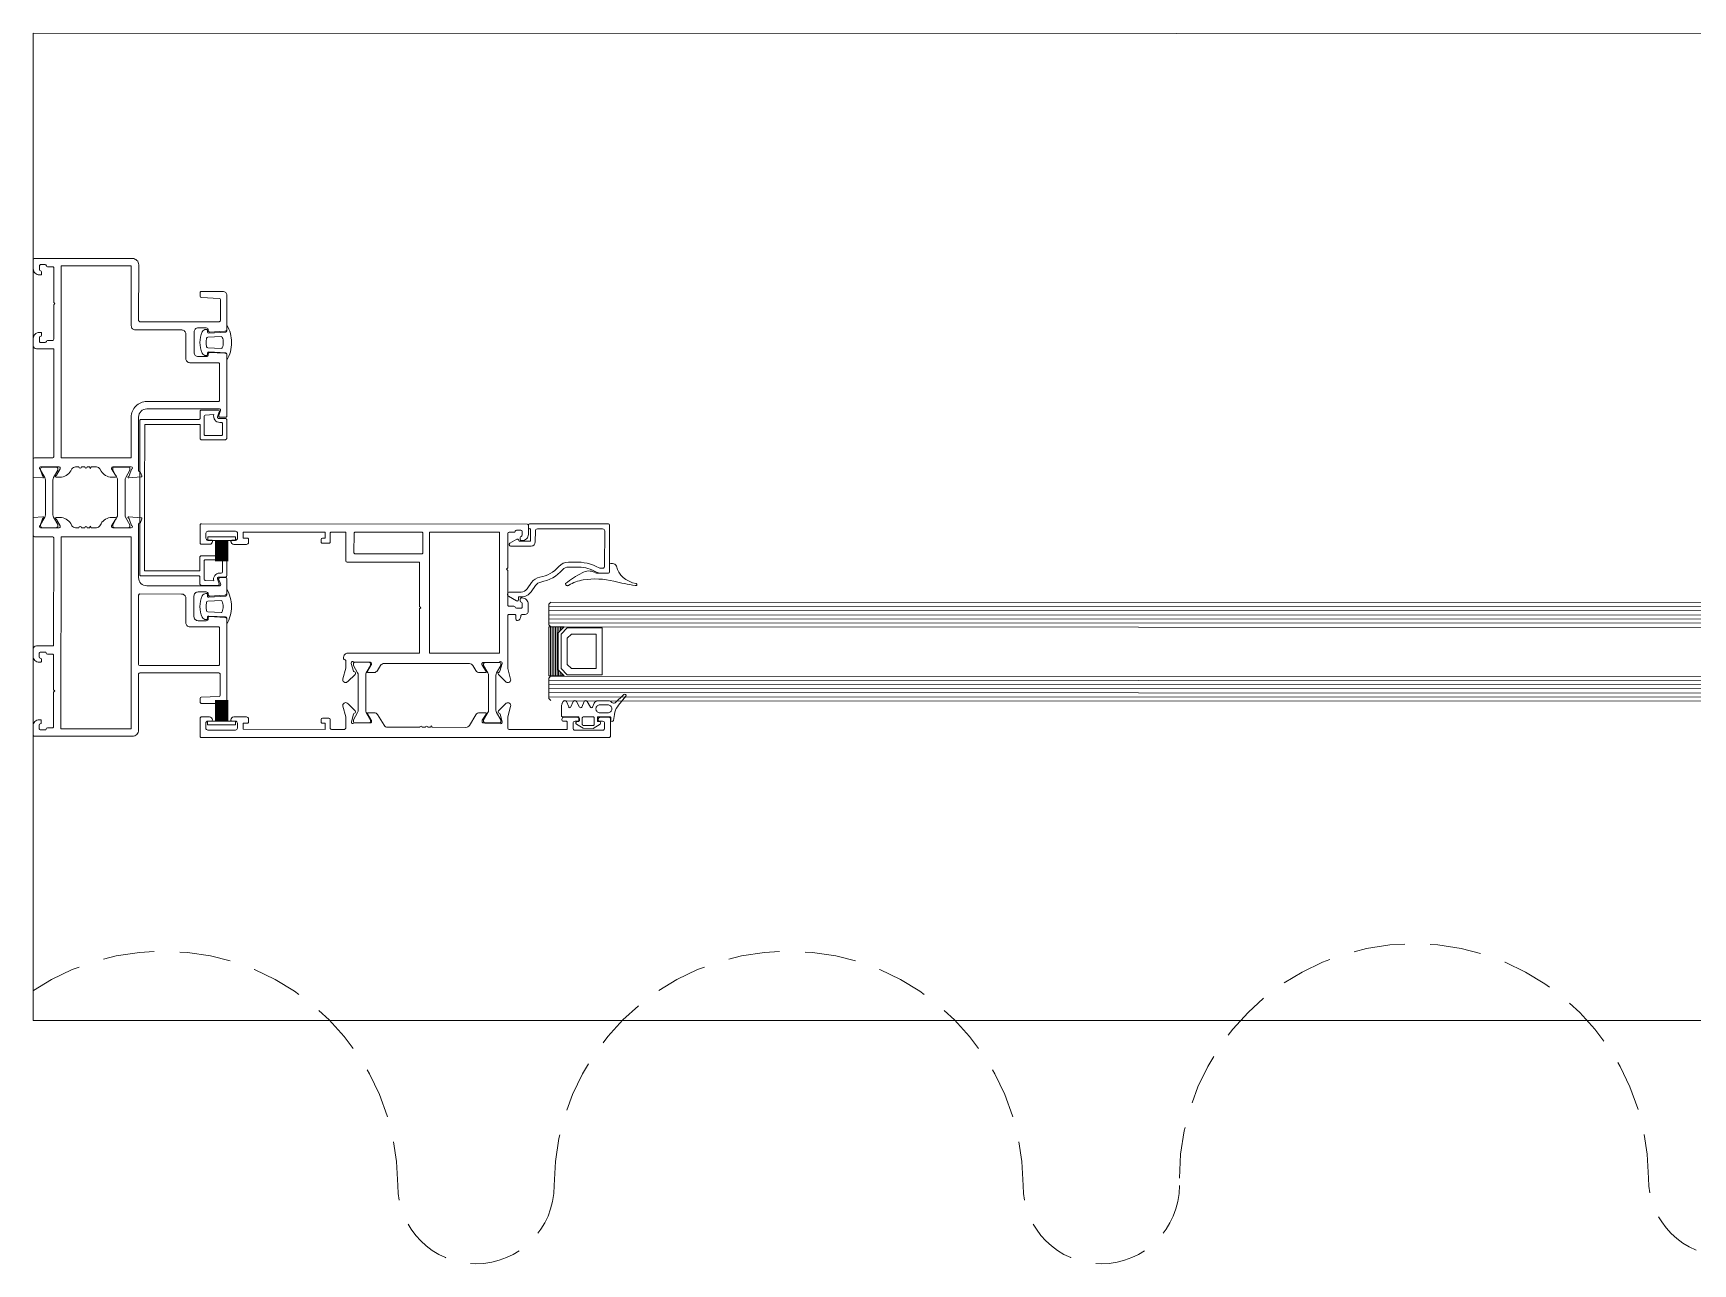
# Model space of a CAD drawing. Header units: centimetres. Extents: x 118932 to 154602, y -32682 to -23521.
# Drawn here: x 139949.51 to 139989.96, y -29481.11 to -29451.11 of the extents above; entities that cross this region are included whole.
import ezdxf

# ---------------------------------------------------------------- set-up
doc = ezdxf.new("R2010")
doc.units = ezdxf.units.CM
doc.header["$LTSCALE"] = 50
doc.header["$MEASUREMENT"] = 0
doc.linetypes.add('HIDDEN', pattern=[0.375, 0.25, -0.125])
for name, color, linetype, lineweight, true_color in [('GEN_02_TF_Mobilya', 7, 'Continuous', 5, 0x745e3d), ('GEN_02_TF_Pencere', 7, 'Continuous', 9, 0x6093ac), ('GEN_05_ML_Alçıpan_giydirme', 7, 'Continuous', 18, 0x7ebab5), ('GEN_05_ML_Mermer', 7, 'Continuous', 9, 0x9d8692)]:
    doc.layers.add(name, color=color, linetype=linetype, lineweight=lineweight, true_color=true_color)

# ---------------------------------------------------------------- blocks, each defined once
blk = doc.blocks.new('P9_')
at = {"layer": 'GEN_02_TF_Pencere', "linetype": 'Continuous'}
for p, q in [((162635.768, -20412.396, 0), (162635.768, -20412.906, 0)), ((162635.788, -20412.396, 0), (162635.788, -20412.906, 0)), ((162635.808, -20412.396, 0), (162635.808, -20412.906, 0)), ((162635.828, -20412.396, 0), (162635.828, -20412.906, 0)), ((162635.848, -20412.396, 0), (162635.848, -20412.906, 0)), ((162635.868, -20412.396, 0), (162635.868, -20412.906, 0)), ((162635.888, -20412.396, 0), (162635.888, -20412.906, 0)), ((162635.908, -20412.396, 0), (162635.908, -20412.906, 0)), ((162635.928, -20412.396, 0), (162635.928, -20412.906, 0)), ((162635.948, -20412.396, 0), (162635.948, -20412.906, 0)), ((162635.968, -20412.396, 0), (162635.968, -20412.906, 0)), ((162635.988, -20412.396, 0), (162635.988, -20412.906, 0)), ((162636.008, -20412.396, 0), (162636.008, -20412.906, 0)), ((162636.028, -20412.396, 0), (162636.028, -20412.906, 0)), ((162636.048, -20412.396, 0), (162636.048, -20412.906, 0)), ((162636.068, -20412.396, 0), (162636.068, -20412.906, 0)), ((162635.766, -20416.802, 0), (162635.766, -20416.292, 0)), ((162635.786, -20416.802, 0), (162635.786, -20416.292, 0)), ((162635.806, -20416.802, 0), (162635.806, -20416.292, 0)), ((162635.826, -20416.802, 0), (162635.826, -20416.292, 0)), ((162635.846, -20416.802, 0), (162635.846, -20416.292, 0)), ((162635.866, -20416.802, 0), (162635.866, -20416.292, 0)), ((162635.886, -20416.802, 0), (162635.886, -20416.292, 0)), ((162635.906, -20416.802, 0), (162635.906, -20416.292, 0)), ((162635.926, -20416.802, 0), (162635.926, -20416.292, 0)), ((162635.946, -20416.802, 0), (162635.946, -20416.292, 0)), ((162635.966, -20416.802, 0), (162635.966, -20416.292, 0)), ((162635.986, -20416.802, 0), (162635.986, -20416.292, 0)), ((162636.006, -20416.802, 0), (162636.006, -20416.292, 0)), ((162636.026, -20416.802, 0), (162636.026, -20416.292, 0)), ((162636.046, -20416.802, 0), (162636.046, -20416.292, 0)), ((162636.066, -20416.802, 0), (162636.066, -20416.292, 0))]:
    blk.add_line(p, q, dxfattribs=at)
at = {"layer": 'GEN_02_TF_Pencere', "extrusion": (0, 0, -1)}
for p, q in [((162645.033, -20413.184, 0), (162645.014, -20413.175, 0)), ((162645.343, -20413.195, 0), (162645.082, -20413.195, 0)), ((162645.373, -20412.985, 0), (162645.373, -20413.17, 0)), ((162645.441, -20412.96, 0), (162645.403, -20412.96, 0)), ((162645.403, -20412.96, 0), (162645.403, -20412.96, 0)), ((162644.345, -20413.501, 0), (162644.358, -20413.499, 0)), ((162644.202, -20416.668, 0), (162644.203, -20416.417, 0)), ((162644.213, -20416.378, 0), (162644.245, -20416.321, 0)), ((162644.321, -20416.324, 0), (162644.376, -20416.457, 0)), ((162644.432, -20416.457, 0), (162644.488, -20416.324, 0)), ((162644.563, -20416.321, 0), (162644.641, -20416.461, 0)), ((162644.696, -20416.458, 0), (162644.752, -20416.324, 0)), ((162644.827, -20416.321, 0), (162644.906, -20416.461, 0)), ((162644.96, -20416.458, 0), (162644.999, -20416.365, 0)), ((162644.999, -20416.365, 0), (162644.999, -20416.365, 0)), ((162645.042, -20416.493, 0), (162645.042, -20416.512, 0)), ((162645.042, -20416.493, 0), (162645.042, -20416.493, 0)), ((162645.093, -20416.307, 0), (162645.347, -20416.307, 0)), ((162645.328, -20416.405, 0), (162645.142, -20416.405, 0)), ((162645.427, -20416.513, 0), (162645.427, -20416.494, 0)), ((162645.506, -20416.353, 0), (162645.718, -20416.155, 0)), ((162645.77, -20416.194, 0), (162645.591, -20416.409, 0)), ((162644.627, -20416.695, 0), (162644.232, -20416.695, 0)), ((162644.727, -20416.977, 0), (162644.563, -20416.874, 0)), ((162644.587, -20416.81, 0), (162644.627, -20416.81, 0)), ((162644.627, -20416.81, 0), (162644.627, -20416.695, 0)), ((162644.707, -20416.722, 0), (162644.707, -20416.88, 0)), ((162644.967, -20416.696, 0), (162644.737, -20416.695, 0)), ((162644.737, -20416.907, 0), (162644.967, -20416.907, 0)), ((162645.14, -20416.874, 0), (162644.977, -20416.978, 0)), ((162644.988, -20416.703, 0), (162644.988, -20416.703, 0)), ((162644.997, -20416.881, 0), (162644.997, -20416.722, 0)), ((162645.377, -20416.696, 0), (162645.077, -20416.696, 0)), ((162645.077, -20416.696, 0), (162645.077, -20416.81, 0)), ((162645.077, -20416.81, 0), (162645.117, -20416.81, 0)), ((162645.142, -20416.6, 0), (162645.327, -20416.601, 0)), ((162645.407, -20416.783, 0), (162645.407, -20416.723, 0)), ((162644.977, -20416.978, 0), (162644.727, -20416.977, 0))]:
    blk.add_line(p, q, dxfattribs=at)
at = {"layer": 'GEN_02_TF_Pencere'}
for p, q in [((162643.943, -20413.901, 0), (162643.893, -20413.951, 0)), ((162643.893, -20413.951, 0), (162643.893, -20414.451, 0)), ((162725.323, -20414.033, 0), (162643.893, -20414.007, 0)), ((162725.273, -20413.933, 0), (162643.937, -20413.907, 0)), ((162725.323, -20414.133, 0), (162643.893, -20414.107, 0)), ((162725.323, -20414.233, 0), (162643.893, -20414.207, 0)), ((162725.323, -20414.333, 0), (162643.893, -20414.307, 0)), ((162725.323, -20414.433, 0), (162643.893, -20414.407, 0)), ((162643.893, -20414.451, 0), (162643.943, -20414.501, 0)), ((162643.892, -20415.701, 0), (162643.893, -20414.501, 0)), ((162643.893, -20414.501, 0), (162643.892, -20415.701, 0)), ((162643.893, -20414.501, 0), (162644.268, -20414.501, 0)), ((162643.893, -20414.501, 0), (162643.893, -20414.501, 0)), ((162724.948, -20414.533, 0), (162643.893, -20414.507, 0)), ((162643.933, -20414.501, 0), (162643.932, -20415.701, 0)), ((162643.973, -20414.501, 0), (162643.972, -20415.701, 0)), ((162644.013, -20414.501, 0), (162644.012, -20415.701, 0)), ((162644.053, -20414.501, 0), (162644.052, -20415.701, 0)), ((162644.093, -20414.501, 0), (162644.092, -20415.701, 0)), ((162644.268, -20414.501, 0), (162644.118, -20414.651, 0)), ((162644.118, -20414.651, 0), (162644.118, -20415.551, 0)), ((162644.133, -20414.501, 0), (162644.133, -20414.636, 0)), ((162644.173, -20414.501, 0), (162644.173, -20414.596, 0)), ((162644.343, -20414.531, 0), (162644.193, -20414.681, 0)), ((162644.193, -20414.681, 0), (162644.193, -20415.521, 0)), ((162644.213, -20414.501, 0), (162644.213, -20414.556, 0)), ((162644.253, -20414.501, 0), (162644.253, -20414.516, 0)), ((162645.193, -20414.531, 0), (162644.343, -20414.531, 0)), ((162644.443, -20414.681, 0), (162644.343, -20414.781, 0)), ((162644.343, -20414.781, 0), (162644.343, -20415.421, 0)), ((162645.043, -20414.681, 0), (162644.443, -20414.681, 0)), ((162645.043, -20415.521, 0), (162645.043, -20414.681, 0)), ((162645.192, -20415.671, 0), (162645.193, -20414.531, 0)), ((162643.942, -20415.701, 0), (162643.892, -20415.751, 0)), ((162644.267, -20415.701, 0), (162643.892, -20415.701, 0)), ((162724.947, -20415.733, 0), (162643.936, -20415.707, 0)), ((162644.118, -20415.551, 0), (162644.267, -20415.701, 0)), ((162644.132, -20415.566, 0), (162644.132, -20415.701, 0)), ((162644.172, -20415.606, 0), (162644.172, -20415.701, 0)), ((162644.193, -20415.521, 0), (162644.342, -20415.671, 0)), ((162644.212, -20415.646, 0), (162644.212, -20415.701, 0)), ((162644.252, -20415.686, 0), (162644.252, -20415.701, 0)), ((162644.342, -20415.671, 0), (162645.192, -20415.671, 0)), ((162644.343, -20415.421, 0), (162644.443, -20415.521, 0)), ((162644.443, -20415.521, 0), (162645.043, -20415.521, 0)), ((162643.892, -20415.751, 0), (162643.892, -20416.251, 0)), ((162725.322, -20415.833, 0), (162643.892, -20415.807, 0)), ((162725.322, -20415.933, 0), (162643.892, -20415.907, 0)), ((162725.322, -20416.033, 0), (162643.892, -20416.007, 0)), ((162725.322, -20416.133, 0), (162643.892, -20416.107, 0)), ((162725.322, -20416.233, 0), (162643.892, -20416.207, 0)), ((162643.892, -20416.251, 0), (162643.942, -20416.301, 0)), ((162725.272, -20416.333, 0), (162644.258, -20416.307, 0))]:
    blk.add_line(p, q, dxfattribs=at)
at = {"layer": 'GEN_02_TF_Pencere', "elevation": 0}
for points in [[(162631.356, -20405.525), (162633.746, -20405.526, -0.414214), (162633.896, -20405.676), (162633.895, -20407.036, 0.414214), (162633.925, -20407.066), (162635.856, -20407.067, 0.414214), (162635.886, -20407.037), (162635.886, -20406.526, 0.400696), (162635.858, -20406.496), (162635.424, -20406.476, -0.400696), (162635.395, -20406.446), (162635.395, -20406.356, -0.414214), (162635.425, -20406.326), (162635.946, -20406.326, -0.414214), (162636.046, -20406.426), (162636.046, -20407.247, -0.399104), (162635.999, -20407.297), (162635.625, -20407.317, -0.429487), (162635.593, -20407.287), (162635.593, -20407.267, 0.414214), (162635.543, -20407.217), (162635.345, -20407.217, 0.414214), (162635.245, -20407.317), (162635.245, -20407.817, 0.414214), (162635.345, -20407.917), (162635.543, -20407.917, 0.414214), (162635.593, -20407.867), (162635.593, -20407.847, -0.429495), (162635.625, -20407.817), (162635.999, -20407.836, -0.399096), (162636.046, -20407.886), (162636.045, -20409.362, -0.414214), (162636.015, -20409.392), (162635.877, -20409.392, -0.518649), (162635.849, -20409.352), (162635.892, -20409.232, 0.518649), (162635.864, -20409.192), (162634.095, -20409.192, 0.414214), (162633.894, -20409.391), (162633.894, -20410.695, 0.41134), (162633.924, -20410.725, -0.312805), (162633.942, -20410.738), (162633.973, -20410.822, -0.493156), (162633.956, -20410.849), (162633.656, -20410.875, -0.957545), (162633.651, -20410.835, 0.268123), (162633.666, -20410.822), (162633.724, -20410.663, 0.843087), (162633.714, -20410.605), (162633.263, -20410.605, 0.577366), (162633.237, -20410.65), (162633.327, -20410.807, 0.182928), (162633.338, -20410.816, -0.849637), (162633.332, -20410.855), (162633.24, -20410.855, -0.267944), (162632.98, -20410.705), (162632.951, -20410.655, 0.267964), (162632.864, -20410.605), (162632.741, -20410.604), (162632.719, -20410.642), (162632.697, -20410.604), (162632.639, -20410.604, -1), (162632.579, -20410.604), (162632.499, -20410.604, -1), (162632.439, -20410.604), (162632.354, -20410.604, 0.267966), (162632.267, -20410.654), (162632.238, -20410.704, -0.267944), (162631.978, -20410.854), (162631.886, -20410.854, -0.849744), (162631.88, -20410.815, 0.182697), (162631.891, -20410.806), (162631.981, -20410.649, 0.577366), (162631.955, -20410.604), (162631.504, -20410.604, 0.843081), (162631.494, -20410.662), (162631.552, -20410.822, 0.267761), (162631.567, -20410.834, -0.957329), (162631.562, -20410.874), (162631.324, -20410.853), (162631.324, -20410.694), (162631.324, -20410.416, -0.414214), (162631.354, -20410.386), (162631.794, -20410.386, 0.414214), (162631.824, -20410.356), (162631.825, -20407.725), (162631.405, -20407.725, -0.414214), (162631.325, -20407.645), (162631.325, -20407.475, -0.414214), (162631.475, -20407.325), (162631.505, -20407.325, -0.414214), (162631.525, -20407.345), (162631.525, -20407.396, -0.36604), (162631.5, -20407.425, 0.365984), (162631.475, -20407.455), (162631.475, -20407.545, 0.414214), (162631.505, -20407.575), (162631.615, -20407.575, 0.367429), (162631.645, -20407.55, -0.364526), (162631.674, -20407.525), (162631.795, -20407.525, 0.414214), (162631.825, -20407.495), (162631.825, -20406.655), (162631.855, -20406.625), (162631.825, -20406.595), (162631.826, -20405.755, 0.414214), (162631.796, -20405.725), (162631.675, -20405.725, -0.364526), (162631.645, -20405.7, 0.367429), (162631.616, -20405.675), (162631.506, -20405.675, 0.414214), (162631.476, -20405.705), (162631.476, -20405.795, 0.365984), (162631.501, -20405.824, -0.36604), (162631.526, -20405.854), (162631.526, -20405.905, -0.414214), (162631.506, -20405.925), (162631.476, -20405.925, -0.414214), (162631.326, -20405.775), (162631.326, -20405.555, -0.414214), (162631.356, -20405.525)], [(162633.716, -20405.706), (162632.006, -20405.705), (162632.004, -20410.386), (162633.714, -20410.387), (162633.714, -20409.391, -0.414214), (162634.095, -20409.012), (162635.836, -20409.012, 0.414214), (162635.866, -20408.982), (162635.866, -20408.097, 0.414214), (162635.836, -20408.067), (162635.145, -20408.066, -0.414214), (162635.045, -20407.966), (162635.045, -20407.366, 0.414214), (162634.945, -20407.266), (162633.815, -20407.266, -0.414214), (162633.715, -20407.166), (162633.716, -20405.706)], [(162636.046, -20408.005, 0.064394), (162636.13, -20407.796, 0.064394), (162636.158, -20407.574, 0.129325), (162636.046, -20407.143), (162636.046, -20407.293, -0.399528), (162636.018, -20407.323), (162635.604, -20407.343, -0.414214), (162635.574, -20407.313), (162635.574, -20407.285, 0.414214), (162635.544, -20407.255), (162635.537, -20407.255, 0.295923), (162635.446, -20407.314, 0.104809), (162635.39, -20407.573, 0.104809), (162635.446, -20407.832, 0.295923), (162635.537, -20407.892), (162635.544, -20407.892, 0.414214), (162635.574, -20407.862), (162635.574, -20407.833, -0.414214), (162635.604, -20407.803), (162636.018, -20407.824, -0.399528), (162636.046, -20407.854), (162636.046, -20408.005)], [(162635.905, -20407.719), (162635.58, -20407.702, -0.337036), (162635.552, -20407.679, -0.054259), (162635.54, -20407.574, -0.054259), (162635.552, -20407.468, -0.337036), (162635.579, -20407.445), (162635.905, -20407.428, -0.32284), (162635.934, -20407.448, -0.093955), (162635.958, -20407.574, -0.093955), (162635.934, -20407.7, -0.32284), (162635.905, -20407.719)], [(162635.389, -20413.462, 0.198912), (162635.398, -20413.483, 0.198912), (162635.419, -20413.492), (162635.83, -20413.492, 0.518649), (162635.858, -20413.452), (162635.816, -20413.332, -0.518649), (162635.844, -20413.292), (162636.01, -20413.292, 0.414214), (162636.04, -20413.262), (162636.041, -20412.801, 0.414214), (162636.011, -20412.771), (162635.42, -20412.771, 0.414214), (162635.39, -20412.801), (162635.389, -20413.141), (162634.041, -20413.141), (162634.041, -20411.356), (162634.042, -20409.571), (162635.391, -20409.571), (162635.391, -20409.911, 0.414214), (162635.421, -20409.941), (162636.012, -20409.941, 0.414214), (162636.042, -20409.911), (162636.042, -20409.451, 0.414214), (162636.012, -20409.421), (162635.845, -20409.421, -0.518649), (162635.817, -20409.381), (162635.86, -20409.261, 0.518649), (162635.831, -20409.221), (162635.421, -20409.221, 0.414214), (162635.391, -20409.251), (162635.391, -20409.421, -0.414214), (162635.361, -20409.451), (162633.952, -20409.451, 0.414214), (162633.922, -20409.481), (162633.921, -20411.356), (162633.921, -20413.231, 0.414214), (162633.951, -20413.261), (162635.359, -20413.261, -0.414214), (162635.389, -20413.291), (162635.389, -20413.462)], [(162635.491, -20409.811), (162635.491, -20409.37, -0.395113), (162635.519, -20409.34), (162635.728, -20409.327, 0.505029), (162635.872, -20409.521), (162635.912, -20409.521, -0.414214), (162635.942, -20409.551), (162635.942, -20409.811, -0.414214), (162635.912, -20409.841), (162635.521, -20409.841, -0.414214), (162635.491, -20409.811)], [(162631.624, -20410.924), (162631.624, -20411.772, -0.131652), (162631.608, -20411.832), (162631.504, -20412.012), (162631.504, -20412.048, 0.414214), (162631.544, -20412.088), (162631.884, -20412.088, 0.414214), (162631.924, -20412.048), (162631.924, -20412.012), (162631.82, -20411.832, -0.131652), (162631.804, -20411.772), (162631.804, -20410.924, -0.131652), (162631.82, -20410.864), (162631.924, -20410.684), (162631.924, -20410.648, 0.414214), (162631.884, -20410.608), (162631.544, -20410.608, 0.414214), (162631.504, -20410.648), (162631.504, -20410.684), (162631.608, -20410.864, -0.131652), (162631.624, -20410.924)], [(162633.383, -20410.925), (162633.382, -20411.773, -0.131652), (162633.366, -20411.833), (162633.262, -20412.013), (162633.262, -20412.049, 0.414214), (162633.302, -20412.089), (162633.642, -20412.089, 0.414214), (162633.682, -20412.049), (162633.682, -20412.013), (162633.578, -20411.833, -0.131652), (162633.562, -20411.773), (162633.563, -20410.925, -0.131652), (162633.579, -20410.865), (162633.683, -20410.685), (162633.683, -20410.649, 0.414214), (162633.643, -20410.609), (162633.303, -20410.609, 0.414214), (162633.263, -20410.649), (162633.263, -20410.685), (162633.367, -20410.865, -0.131652), (162633.383, -20410.925)], [(162643.364, -20411.999), (162635.424, -20411.992, 0.198912), (162635.403, -20412.001, 0.198912), (162635.394, -20412.022), (162635.393, -20412.462, 0.414214), (162635.423, -20412.492), (162635.623, -20412.492, 0.414214), (162635.694, -20412.422, 0.414214), (162635.664, -20412.392), (162635.584, -20412.392, -0.414214), (162635.534, -20412.342), (162635.534, -20412.222, -0.414214), (162635.584, -20412.172), (162636.254, -20412.173, -0.414214), (162636.304, -20412.223), (162636.304, -20412.343, -0.414214), (162636.254, -20412.393), (162636.174, -20412.393, 0.414214), (162636.144, -20412.423, 0.414214), (162636.213, -20412.493), (162636.523, -20412.493, 0.414214), (162636.573, -20412.443), (162636.574, -20412.373, 0.414214), (162636.544, -20412.343), (162636.444, -20412.343), (162636.444, -20412.193), (162638.444, -20412.195), (162638.444, -20412.345), (162638.374, -20412.345, 0.414214), (162638.344, -20412.375), (162638.344, -20412.435, 0.414214), (162638.373, -20412.465), (162638.533, -20412.465, 0.414214), (162638.564, -20412.435), (162638.564, -20412.225, -0.414214), (162638.594, -20412.195), (162638.944, -20412.195), (162638.943, -20412.896, 0.414213), (162638.973, -20412.926), (162640.743, -20412.927), (162640.742, -20414.007), (162640.772, -20414.037), (162640.742, -20414.067), (162640.741, -20415.147), (162638.991, -20415.146, 0.414277), (162638.891, -20415.246), (162638.891, -20415.28, 0.339312), (162638.906, -20415.3), (162638.926, -20415.305, -0.339802), (162638.941, -20415.324), (162638.941, -20415.511), (162638.871, -20415.772, 0.700085), (162638.978, -20415.847), (162638.996, -20415.835), (162639.168, -20415.662, 0.617948), (162639.152, -20415.602, -0.283637), (162639.129, -20415.58), (162639.078, -20415.396), (162639.078, -20415.378, -0.673161), (162639.13, -20415.357, 0.202488), (162639.151, -20415.366), (162639.538, -20415.366, -0.414214), (162639.568, -20415.396), (162639.568, -20415.418, -0.137872), (162639.564, -20415.433), (162639.471, -20415.586, 0.585524), (162639.488, -20415.616), (162639.63, -20415.616, 0.261413), (162639.716, -20415.569), (162639.792, -20415.444, -0.261413), (162639.877, -20415.397), (162640.784, -20415.397), (162641.955, -20415.398, -0.261413), (162642.04, -20415.446), (162642.116, -20415.571, 0.261413), (162642.201, -20415.619), (162642.343, -20415.619, 0.585524), (162642.361, -20415.588), (162642.268, -20415.436, -0.137872), (162642.263, -20415.42), (162642.263, -20415.399, -0.414214), (162642.293, -20415.369), (162642.68, -20415.369, 0.202488), (162642.702, -20415.36, -0.673161), (162642.753, -20415.381), (162642.753, -20415.399), (162642.702, -20415.583, -0.283637), (162642.679, -20415.605, 0.617948), (162642.664, -20415.665), (162642.835, -20415.838), (162642.852, -20415.851, 0.700085), (162642.96, -20415.775), (162642.891, -20415.515), (162642.892, -20414.229, -0.414214), (162642.922, -20414.199), (162643.062, -20414.199, -0.414214), (162643.092, -20414.229), (162643.092, -20414.319, 0.463003), (162643.126, -20414.349, 0.372825), (162643.212, -20414.25), (162643.212, -20414.229, -0.414214), (162643.242, -20414.199), (162643.312, -20414.199, 0.414214), (162643.392, -20414.119), (162643.392, -20413.949, 0.414214), (162643.242, -20413.799), (162643.222, -20413.799, 0.414214), (162643.192, -20413.829), (162643.192, -20413.87, 0.380812), (162643.217, -20413.9, -0.365977), (162643.242, -20413.929), (162643.242, -20414.019, -0.414214), (162643.212, -20414.049), (162643.102, -20414.049, -0.365977), (162643.073, -20414.024, 0.369187), (162643.043, -20413.999), (162642.922, -20413.999, -0.414214), (162642.892, -20413.969), (162642.893, -20413.129), (162642.863, -20413.099), (162642.893, -20413.069), (162642.894, -20412.229, -0.414214), (162642.924, -20412.199), (162643.045, -20412.199, 0.365995), (162643.074, -20412.174, -0.365977), (162643.104, -20412.149), (162643.214, -20412.149, -0.414214), (162643.244, -20412.179), (162643.244, -20412.269, -0.374045), (162643.219, -20412.299, 0.366034), (162643.194, -20412.328), (162643.194, -20412.369, 0.414214), (162643.224, -20412.399), (162643.244, -20412.399, 0.414214), (162643.394, -20412.249), (162643.394, -20412.029, 0.414214), (162643.364, -20411.999)], [(162645.344, -20411.995), (162643.424, -20411.995, 0.41421), (162643.394, -20412.025), (162643.394, -20412.085, 0.41421), (162643.424, -20412.115), (162643.444, -20412.115), (162643.443, -20412.415), (162643.173, -20412.415), (162643.153, -20412.38, 0.414213), (162643.112, -20412.369), (162642.942, -20412.467, 0.767327), (162642.96, -20412.535), (162643.463, -20412.535, 0.414213), (162643.563, -20412.435), (162643.564, -20412.165, -0.414213), (162643.614, -20412.115), (162645.204, -20412.115, -0.414213), (162645.254, -20412.165), (162645.253, -20413.025, -0.414213), (162645.203, -20413.075), (162645.152, -20413.075, -0.127549), (162645.118, -20413.066, 0.13898), (162644.523, -20412.926), (162644.374, -20412.926, 0.215322), (162644.134, -20413.035, -0.168624), (162643.677, -20413.293, 0.197358), (162643.472, -20413.424), (162643.364, -20413.578, -0.244575), (162643.217, -20413.655), (162642.938, -20413.655, 0.767327), (162642.91, -20413.756), (162643.108, -20413.871, 0.577351), (162643.153, -20413.845), (162643.153, -20413.775), (162643.217, -20413.775, 0.244575), (162643.463, -20413.647), (162643.571, -20413.493, -0.197358), (162643.699, -20413.411, 0.168624), (162644.224, -20413.114, -0.215322), (162644.374, -20413.046), (162644.621, -20413.046, -0.114883), (162645.057, -20413.17, 0.126996), (162645.154, -20413.195), (162645.343, -20413.195, 0.414213), (162645.373, -20413.165), (162645.374, -20412.025, 0.414213), (162645.344, -20411.995)], [(162640.814, -20412.719, -0.198912), (162640.793, -20412.727), (162639.173, -20412.726, -0.414214), (162639.143, -20412.696), (162639.144, -20412.225, -0.414214), (162639.174, -20412.196), (162640.794, -20412.197, -0.414214), (162640.824, -20412.227), (162640.823, -20412.697, -0.198912), (162640.814, -20412.719)], [(162635.498, -20413.363, -0.190395), (162635.489, -20413.342), (162635.49, -20412.901, -0.414214), (162635.52, -20412.871), (162635.911, -20412.871, -0.414214), (162635.941, -20412.901), (162635.94, -20413.162, -0.414214), (162635.91, -20413.192), (162635.87, -20413.192, 0.505029), (162635.727, -20413.386), (162635.517, -20413.372, -0.190395), (162635.498, -20413.363)], [(162636.044, -20414.441, 0.064394), (162636.128, -20414.232, 0.064394), (162636.156, -20414.01, 0.129325), (162636.044, -20413.579), (162636.044, -20413.729, -0.399528), (162636.016, -20413.759), (162635.602, -20413.78, -0.414214), (162635.572, -20413.75), (162635.572, -20413.721, 0.414214), (162635.542, -20413.691), (162635.535, -20413.691, 0.295923), (162635.444, -20413.751, 0.104809), (162635.388, -20414.01, 0.104809), (162635.444, -20414.269, 0.295923), (162635.535, -20414.328), (162635.542, -20414.328, 0.414214), (162635.572, -20414.298), (162635.572, -20414.27, -0.414214), (162635.602, -20414.24), (162636.015, -20414.261, -0.399528), (162636.044, -20414.291), (162636.044, -20414.441)], [(162633.893, -20413.732), (162633.893, -20415.418, 0.414189), (162633.923, -20415.448), (162635.834, -20415.448, 0.414238), (162635.864, -20415.418), (162635.864, -20414.533, 0.414214), (162635.834, -20414.503), (162635.143, -20414.503, -0.414214), (162635.043, -20414.403), (162635.043, -20413.803, 0.414214), (162634.943, -20413.703), (162633.923, -20413.702, 0.414214), (162633.893, -20413.732)], [(162635.903, -20414.155), (162635.578, -20414.138, -0.337036), (162635.55, -20414.115, -0.054259), (162635.538, -20414.01, -0.054259), (162635.55, -20413.905, -0.337036), (162635.577, -20413.881), (162635.903, -20413.865, -0.32284), (162635.932, -20413.884, -0.093955), (162635.956, -20414.01, -0.093955), (162635.932, -20414.136, -0.32284), (162635.903, -20414.155)], [(162639.428, -20415.682), (162639.428, -20416.53, 0.131653), (162639.444, -20416.59), (162639.548, -20416.77), (162639.548, -20416.806, -0.414213), (162639.508, -20416.846), (162639.168, -20416.846, -0.414214), (162639.128, -20416.806), (162639.128, -20416.77), (162639.232, -20416.59, 0.131652), (162639.248, -20416.53), (162639.248, -20415.682, 0.131652), (162639.232, -20415.622), (162639.128, -20415.442), (162639.128, -20415.406, -0.414214), (162639.168, -20415.366), (162639.508, -20415.366, -0.414213), (162639.548, -20415.406), (162639.548, -20415.442), (162639.444, -20415.622, 0.131652), (162639.428, -20415.682)], [(162642.424, -20415.685), (162642.424, -20416.533, -0.131653), (162642.408, -20416.593), (162642.304, -20416.773), (162642.304, -20416.809, 0.414213), (162642.344, -20416.849), (162642.684, -20416.849, 0.414214), (162642.724, -20416.809), (162642.724, -20416.773), (162642.62, -20416.593, -0.131652), (162642.604, -20416.533), (162642.604, -20415.685, -0.131652), (162642.62, -20415.625), (162642.724, -20415.445), (162642.724, -20415.409, 0.414214), (162642.684, -20415.369), (162642.344, -20415.369, 0.414213), (162642.304, -20415.409), (162642.304, -20415.445), (162642.408, -20415.625, -0.131652), (162642.424, -20415.685)], [(162635.422, -20417.201), (162645.362, -20417.204, 0.414214), (162645.392, -20417.174), (162645.392, -20416.734, 0.414214), (162645.362, -20416.704), (162645.162, -20416.704, 0.414214), (162645.092, -20416.774, 0.414214), (162645.122, -20416.804), (162645.202, -20416.804, -0.414214), (162645.252, -20416.854), (162645.252, -20416.974, -0.414214), (162645.202, -20417.024), (162644.532, -20417.024, -0.414214), (162644.482, -20416.974), (162644.482, -20416.854, -0.414214), (162644.532, -20416.804), (162644.612, -20416.804, 0.414214), (162644.642, -20416.774, 0.414214), (162644.572, -20416.704), (162644.262, -20416.703, 0.414214), (162644.212, -20416.753), (162644.212, -20416.773, 0.414214), (162644.242, -20416.803), (162644.312, -20416.803, -0.414214), (162644.342, -20416.833), (162644.342, -20417.003), (162642.922, -20417.003, -0.414214), (162642.892, -20416.973), (162642.892, -20416.702), (162642.962, -20416.441, 0.700075), (162642.854, -20416.366), (162642.836, -20416.378), (162642.665, -20416.551, 0.617785), (162642.681, -20416.611, -0.283333), (162642.704, -20416.633), (162642.755, -20416.817), (162642.755, -20416.835, -0.673162), (162642.703, -20416.856, 0.202354), (162642.682, -20416.847), (162642.295, -20416.847, -0.415901), (162642.265, -20416.817), (162642.265, -20416.795, -0.137872), (162642.269, -20416.78), (162642.362, -20416.628, 0.585714), (162642.345, -20416.597), (162642.203, -20416.597, 0.30109), (162642.117, -20416.645), (162641.958, -20416.905, -0.261413), (162641.873, -20416.953), (162641.049, -20416.952), (162641.027, -20416.914), (162641.005, -20416.952), (162640.947, -20416.952, 1), (162640.887, -20416.952), (162640.807, -20416.952, 1), (162640.747, -20416.952), (162639.961, -20416.952, -0.261413), (162639.876, -20416.904), (162639.717, -20416.644, 0.261381), (162639.632, -20416.596), (162639.489, -20416.596, 0.585524), (162639.472, -20416.627), (162639.565, -20416.779, -0.137707), (162639.57, -20416.795), (162639.57, -20416.816, -0.414214), (162639.54, -20416.846), (162639.153, -20416.846, 0.202488), (162639.131, -20416.855, -0.673126), (162639.08, -20416.834), (162639.08, -20416.816), (162639.131, -20416.632, -0.283536), (162639.154, -20416.61, 0.617796), (162639.169, -20416.55), (162638.998, -20416.377), (162638.98, -20416.364, 0.700399), (162638.873, -20416.44), (162638.942, -20416.701), (162638.942, -20416.972, -0.414214), (162638.912, -20417.002), (162638.592, -20417.002, -0.414214), (162638.562, -20416.972), (162638.562, -20416.762, 0.414214), (162638.532, -20416.732), (162638.372, -20416.732, 0.414214), (162638.342, -20416.762), (162638.342, -20416.822, 0.414214), (162638.372, -20416.852), (162638.442, -20416.852), (162638.442, -20417.002), (162636.442, -20417.001), (162636.442, -20416.851), (162636.542, -20416.851, 0.414214), (162636.572, -20416.821), (162636.572, -20416.751, 0.414214), (162636.522, -20416.701), (162636.212, -20416.701, 0.414214), (162636.142, -20416.771, 0.414214), (162636.172, -20416.801), (162636.252, -20416.801, -0.414214), (162636.302, -20416.851), (162636.302, -20416.971, -0.414214), (162636.252, -20417.021), (162635.582, -20417.021, -0.414214), (162635.532, -20416.971), (162635.532, -20416.851, -0.414214), (162635.582, -20416.801), (162635.662, -20416.801, 0.414214), (162635.692, -20416.771, 0.414214), (162635.622, -20416.701), (162635.422, -20416.701, 0.414214), (162635.392, -20416.731), (162635.392, -20417.171, 0.414214), (162635.422, -20417.201)]]:
    blk.add_lwpolyline(points, format="xyb", close=True, dxfattribs=at)
for points in [[(162631.324, -20411.998), (162631.324, -20411.839), (162631.562, -20411.818, -0.957329), (162631.567, -20411.858, 0.267761), (162631.552, -20411.871), (162631.494, -20412.03, 0.843081), (162631.504, -20412.088), (162631.955, -20412.088, 0.577366), (162631.981, -20412.043), (162631.89, -20411.886, 0.182697), (162631.879, -20411.877, -0.849744), (162631.886, -20411.838), (162631.978, -20411.838, -0.267944), (162632.238, -20411.988), (162632.267, -20412.038, 0.267966), (162632.353, -20412.088), (162632.439, -20412.088, -1), (162632.499, -20412.088), (162632.579, -20412.088, -1), (162632.639, -20412.088), (162632.697, -20412.088), (162632.719, -20412.05), (162632.741, -20412.088), (162632.864, -20412.089, 0.267964), (162632.951, -20412.039), (162632.979, -20411.989, -0.267944), (162633.239, -20411.839), (162633.332, -20411.839, -0.849637), (162633.338, -20411.878, 0.182928), (162633.327, -20411.887), (162633.236, -20412.044, 0.577366), (162633.262, -20412.089), (162633.714, -20412.089, 0.843087), (162633.724, -20412.031), (162633.666, -20411.871, 0.268123), (162633.65, -20411.858, -0.957545), (162633.656, -20411.819), (162633.955, -20411.845, -0.493156), (162633.972, -20411.872), (162633.942, -20411.956, -0.312805), (162633.923, -20411.969, 0.41134), (162633.894, -20411.999), (162633.893, -20413.302, 0.414214), (162634.093, -20413.502), (162635.864, -20413.503, 0.414214), (162635.894, -20413.473), (162635.844, -20413.333, -0.414214), (162635.874, -20413.303), (162636.014, -20413.303, -0.414214), (162636.044, -20413.333), (162636.044, -20413.684, -0.399096), (162635.997, -20413.733), (162635.623, -20413.753, -0.429495), (162635.591, -20413.723), (162635.591, -20413.703, 0.414214), (162635.541, -20413.653), (162635.343, -20413.653, 0.414214), (162635.243, -20413.753), (162635.243, -20414.253, 0.414214), (162635.343, -20414.353), (162635.541, -20414.353, 0.414214), (162635.591, -20414.303), (162635.591, -20414.283, -0.429487), (162635.623, -20414.253), (162635.996, -20414.272, -0.399104), (162636.044, -20414.322), (162636.043, -20416.269, -0.414214), (162635.943, -20416.369), (162635.422, -20416.369, -0.414214), (162635.392, -20416.338), (162635.392, -20416.249, -0.400696), (162635.421, -20416.219), (162635.855, -20416.199, 0.400696), (162635.883, -20416.169), (162635.883, -20415.658, 0.414214), (162635.853, -20415.628), (162633.922, -20415.628, 0.414214), (162633.892, -20415.658), (162633.892, -20417.018, -0.414214), (162633.742, -20417.168), (162631.352, -20417.167, -0.414214), (162631.322, -20417.137)], [(162631.322, -20416.917, -0.414214), (162631.472, -20416.767), (162631.502, -20416.767, -0.414214), (162631.522, -20416.787), (162631.522, -20416.838, -0.36604), (162631.497, -20416.868, 0.365984), (162631.472, -20416.897), (162631.472, -20416.987, 0.414214), (162631.502, -20417.017), (162631.612, -20417.017, 0.367429), (162631.642, -20416.992, -0.364526), (162631.671, -20416.967), (162631.792, -20416.967, 0.414214), (162631.822, -20416.937), (162631.822, -20416.097), (162631.852, -20416.067), (162631.822, -20416.037), (162631.823, -20415.197, 0.414214), (162631.793, -20415.167), (162631.672, -20415.167, -0.364526), (162631.642, -20415.142, 0.367429), (162631.613, -20415.117), (162631.503, -20415.117, 0.414214), (162631.473, -20415.147), (162631.473, -20415.237, 0.365984), (162631.498, -20415.267, -0.36604), (162631.523, -20415.296), (162631.523, -20415.347, -0.414214), (162631.503, -20415.367), (162631.473, -20415.367, -0.414214), (162631.323, -20415.217)], [(162631.323, -20415.047, -0.414214), (162631.403, -20414.967), (162631.823, -20414.967), (162631.823, -20414.967), (162631.824, -20412.336, 0.414214), (162631.794, -20412.306), (162631.354, -20412.306, -0.414214), (162631.324, -20412.276)]]:
    blk.add_lwpolyline(points, format="xyb", dxfattribs=at)
for points in [[(162632.004, -20412.306), (162632.002, -20416.987), (162633.712, -20416.988), (162633.714, -20412.307), (162632.004, -20412.306)], [(162640.984, -20412.197), (162642.694, -20412.199), (162642.691, -20415.149), (162640.981, -20415.148), (162640.984, -20412.197)]]:
    blk.add_lwpolyline(points, close=True, dxfattribs=at)
at = {"layer": 'GEN_02_TF_Pencere', "linetype": 'Continuous', "elevation": 0}
for points in [[(162635.578, -20412.396), (162636.258, -20412.396), (162636.258, -20412.306), (162635.578, -20412.306), (162635.578, -20412.396)], [(162636.256, -20416.802), (162635.576, -20416.802), (162635.576, -20416.892), (162636.256, -20416.892), (162636.256, -20416.802)]]:
    blk.add_lwpolyline(points, close=True, dxfattribs=at)
at = {"layer": 'GEN_02_TF_Pencere', "extrusion": (0, 0, -1)}
for centre, major_axis, start_param, end_param in [((162646.639, -20415.678, 0), (3.543, -0.001), 3.990064, 4.134382), ((162644.869, -20413.382, 0), (-0.286, 0), 0.956763, 2.099792), ((162645.082, -20413.111, 0), (-0.1, 0), -1.570782, -1.053513), ((162645.343, -20413.17, 0), (0.03, 0), 0.000001, 1.570795), ((162645.403, -20412.985, 0), (0.03, 0), 3.141594, 4.712388), ((162645.441, -20413.044, 0), (-0.1, 0), 1.570967, 2.940044), ((162646.168, -20412.928, 0), (0.64, 0), 1.805526, 2.955356), ((162644.345, -20413.459, 0), (0.05, 0), 1.57101, 3.466737), ((162644.348, -20413.468, 0), (0.0382, 0), 0.629084, 1.300082), ((162644.894, -20414.086, 0), (0.88, 0), 4.086507, 4.527649), ((162645.028, -20414.636, 0), (-1.549, 0), 1.378609, 1.866448), ((162647.824, -20406.225, 0), (8.856, -0.003), 1.777943, 1.838474), ((162646.009, -20413.474, 0), (-0.03, 0), 3.142037, 4.994419), ((162646.009, -20413.474, 0), (0.03, 0), -1.226961, -0.000036)]:
    blk.add_ellipse(centre, major_axis=major_axis, ratio=0.839387, start_param=start_param, end_param=end_param, dxfattribs=at)
at = {"layer": 'GEN_02_TF_Pencere'}
for centre, major_axis, start_param, end_param in [((162644.303, -20416.417, 0), (0.1, 0), 2.680578, 3.140437), ((162644.282, -20416.337, 0), (-0.0413, 0), 3.504733, 5.82217), ((162644.404, -20416.448, 0), (0.03, 0), 3.490789, 5.931679), ((162644.526, -20416.337, 0), (0.0413, 0), 0.458704, 2.776141), ((162644.668, -20416.449, 0), (-0.03, 0), 0.487351, 2.788352), ((162644.79, -20416.338, 0), (0.0413, 0), 0.458705, 2.776142), ((162644.932, -20416.449, 0), (0.03, 0), 3.628945, 5.929947), ((162645.093, -20416.395, 0), (0.1, 0), 2.178997, 2.788351), ((162645.093, -20416.395, 0), (-0.1, 0), 4.711235, 5.320589), ((162645.142, -20416.493, 0), (0.1, 0), 1.569641, 3.140438), ((162645.142, -20416.512, 0), (0.1, 0), 3.140436, 4.711234), ((162645.327, -20416.512, 0), (0.1, 0), 4.711232, 6.28203), ((162645.327, -20416.493, 0), (-0.1, 0), 3.140436, 4.711234), ((162645.347, -20416.396, 0), (-0.1, 0), 3.745027, 4.711234), ((162645.471, -20416.32, 0), (0.0509, 0), 3.745027, 5.454025), ((162645.996, -20416.669, 0), (0.5, 0), 2.512106, 2.949893), ((162645.742, -20416.176, 0), (0.0344, 0), -0.614619, 2.340265), ((162644.232, -20416.668, 0), (0.03, 0), 3.140437, 4.711235), ((162644.587, -20416.845, 0), (-0.04, 0), 4.711234, 7.229163), ((162644.737, -20416.722, 0), (-0.03, 0), 4.711232, 6.282029), ((162644.737, -20416.88, 0), (-0.03, 0), -0.001157, 1.56964), ((162644.967, -20416.722, 0), (-0.03, 0), 3.925836, 4.711232), ((162644.967, -20416.881, 0), (0.03, 0), 4.711233, 6.282031), ((162644.967, -20416.722, 0), (-0.03, 0), 3.140439, 3.925836), ((162645.117, -20416.846, 0), (0.04, 0), -0.948289, 1.56964), ((162645.377, -20416.723, 0), (0.03, 0), -0.001157, 1.56964), ((162645.437, -20416.783, 0), (0.03, 0), 3.140437, 6.105223), ((162649.762, -20417.315, 0), (4.337, -0.001), 2.949895, 3.003759)]:
    blk.add_ellipse(centre, major_axis=major_axis, ratio=0.881548, start_param=start_param, end_param=end_param, dxfattribs=at)
at = {"layer": 'GEN_05_ML_Mermer', "elevation": 0}
blk.add_lwpolyline([(162826.321, -20424.099), (162631.32, -20424.1), (162631.327, -20400.033), (162826.321, -20400.093)], close=True, dxfattribs=at)
blk = doc.blocks.new('DOGRAMA LEVEL 0 B BLOK')
at = {"layer": 'GEN_05_ML_Alçıpan_giydirme', "color": 1}
blk.add_blockref('P9_', (-162355.621, 20294.999, 0), dxfattribs=at)
blk = doc.blocks.new('Drapery Nest - Drape-V397-TYPE F')
at = {"layer": 'GEN_02_TF_Mobilya', "linetype": 'HIDDEN'}
for points in [[(0, 95.25, -1), (0, 133.35, 1), (0, 247.65, -1), (0, 285.75, 1), (0, 400.05, -1), (0, 438.15, 1), (0, 400.05, -1), (0, 285.75, 1), (0, 247.65, -1), (0, 133.35, 1), (0, 95.25, -1), (0, -19.05, 1)], [(-1.81, -361.95, -1), (-1.81, -323.85, 1), (-1.81, -209.55, -1), (-1.81, -171.45, 1), (-1.81, -57.15, -1), (-1.81, -19.05, 1), (-1.81, -57.15, -1), (-1.81, -171.45, 1), (-1.81, -209.55, -1), (-1.81, -323.85, 1), (-1.81, -361.95, -1), (-1.81, -476.25, 1)]]:
    blk.add_lwpolyline(points, format="xyb", close=True, dxfattribs=at)
blk = doc.blocks.new('b blok level 0 tefriş')
at = {"xscale": -0.1000000000000006, "yscale": 0.1000000000000006, "zscale": 0.1000000000000006, "rotation": 270}
blk.add_blockref('Drapery Nest - Drape-V397-TYPE F', (737.969, 85.668, 0), dxfattribs=at)

msp = doc.modelspace()

# ---------------------------------------------------------------- block references
msp.add_blockref('DOGRAMA LEVEL 0 B BLOK', (139673.806, -29346.079, 0))

# ---------------------------------------------------------------- next in the draw order: block references
msp.add_blockref('b blok level 0 tefriş', (139241.383, -29564.691, 0))

doc.saveas('drawing.dxf')
